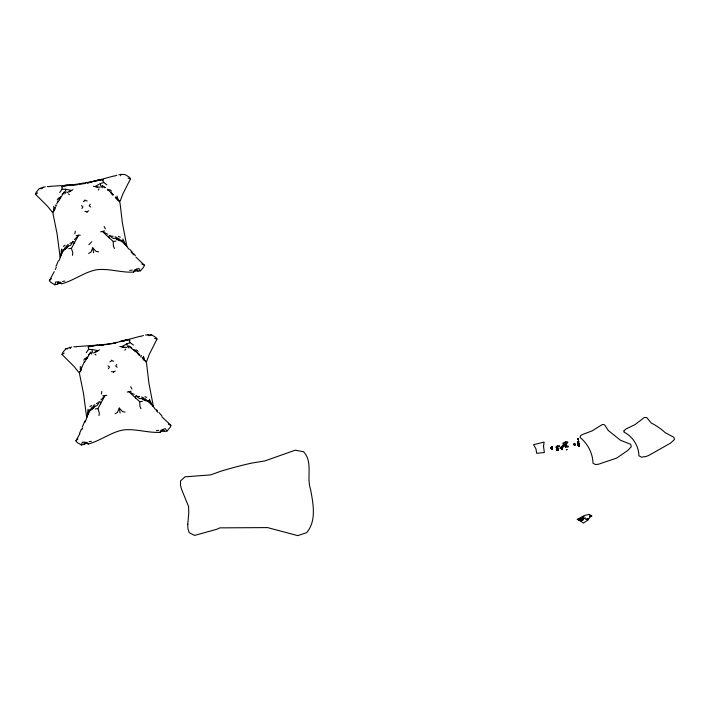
<?xml version="1.0" encoding="UTF-8"?>
<svg xmlns="http://www.w3.org/2000/svg" width="710" height="710" viewBox="0 0 710 710"><rect width="100%" height="100%" fill="white"/><g stroke="black" fill="none" stroke-linecap="round" stroke-linejoin="round"><path stroke-width="1.06" d="M561.22 446.918C561.166 447.495 561.628 448.658 561.965 449.67L562.382 449.483C559.107 445.942 563.829 449.217 561.317 448.64C560.722 446.972 561.965 446.83 560.998 448.649M578.144 438.594L577.807 439.029L578.428 439.321L578.277 438.407L578.446 439.463L578.1 438.487M578.685 441.664L578.517 440.883M579.076 443.182C580.017 447.424 577.612 444.061 578.934 444.921C579.502 446.333 577.904 445.729 578.224 443.963C576.813 443.235 580.62 442.303 578.117 443.058M565.116 445.667C565.728 445.339 566.385 444.007 566.181 445.543C566.811 448.454 566.793 444.016 566.127 445.117C564.423 446.395 565.968 444.744 566.447 444.691M574.017 443.874C573.059 445.578 576.165 442.161 574.133 443.714M578.251 443.892L578.002 443.226M557.403 446.324C556.223 446.182 556.782 448.329 556.232 447.238C557.572 444.158 557.457 451.161 557.208 446.04L559.489 445.667L559.649 446.679L557.368 447.051M557.297 448.072C557.714 444.371 555.815 448.56 556.809 446.945C556.755 444.549 558.415 450.459 556.321 446.918C558.282 445.223 555.708 448.125 556.542 446.785C557.714 446.608 555.974 447.193 557.164 446.324C557.874 451.338 555.353 443.874 557.536 447.797M551.413 448.676L552.105 447.105L551.359 448.179L552.211 447.761L552.336 448.534L551.652 448.587L552.105 447.131L551.83 448.542L552.469 448.693L550.845 447.992L552.22 447.176M556.959 450.3C556.285 448.108 557.643 449.536 557.705 450.584C556.862 449.749 556.534 449.199 557.545 449.448C556.88 451.24 556.321 448.365 556.995 450.06C557.288 449.519 558.273 450.548 557.057 449.306C557.971 446.741 557.217 453.539 557.616 449.039C557.439 452.039 558.672 448.285 556.995 449.102C555.966 450.007 556.862 448.676 557.528 448.684C558.362 449.111 556.347 450.601 557.971 450.539M566.686 446.705C565.08 445.924 567.077 443.67 565.417 446.341C566.189 447.974 565.373 443.981 565.435 447.025M566.518 445.037C565.826 443.99 565.95 447.051 566.394 446.59C565.142 445.463 565 447.708 566.349 446.004L566.793 446.04C566.065 446.483 565.675 443.484 565.435 446.83C567.024 447.114 565.843 445.143 566.26 445.143C565.666 446.989 565.409 447.424 566.056 444.771M558.628 448.542L558.362 448.986M552.247 447.371C549.034 448.897 554.643 448.161 551.422 447.584C550.791 448.329 553.063 449.093 551.803 448.569C552.726 447.282 550.223 447.504 552.265 447.264C550.294 449.794 551.679 446.217 552.256 448.729C552.38 448.551 550.356 447.433 552.416 449.031M557.51 450.424C557.705 447.167 556.418 450.495 557.776 448.684M59.152 260.464L60.882 255.831L61.513 249.041M85.164 422.113L87.41 416.06L88.04 409.271M557.927 450.291C556.906 449.812 557.936 448.613 557.137 448.729M557.057 446.341C557.013 448.587 556.995 444.904 556.596 447.575C556.107 447.983 556.72 445.729 557.598 448.179M557.803 448.88C555.025 450.814 558.743 448.445 556.391 449.501M562.284 446.075L562.622 446.847M565.471 446.102L566.385 444.833L565.639 446.688L565.116 444.824L565.435 446.98L566.287 444.877L565.426 445.232L566.385 444.806L566.234 446.59M556.622 447.815C556.418 446.146 558.122 446.909 556.418 446.643M557.43 446.519C555.557 448.489 556.906 446.058 557.252 446.972C557.554 449.439 556.134 445.569 556.622 447.939M558.752 448.551L558.273 448.933L558.761 448.613M556.569 447.424C558.468 445.951 555.46 446.572 557.146 448.072M568.231 446.102L568.319 446.04M550.845 447.992C552.176 446.031 552.114 450.371 551.785 447.469C550.454 448.179 551.59 447.895 551.413 448.791M558.522 448.702L558.61 448.587M565.116 444.824C566.864 445.587 566.092 444.966 565.817 444.806M565.604 444.904L565.089 445.063L566.473 445.33L565.364 445.569L566.42 445.019L565.311 444.851L566.473 445.33L565.391 446.83L565.364 446.182L566.607 446.208L565.799 446.217L565.435 445.658L566.403 444.957L565.808 444.939L565.488 446.945M565.409 444.797C566.216 446.998 564.991 445.41 566.154 446.483C565.302 444.158 565.684 447.371 565.719 446.315C565.497 445.631 567.902 445.356 566.154 446.483C566.012 445.445 564.743 446.963 566.624 446.315M557.199 446.35C556.711 448.188 557.377 447.611 556.622 447.593M578.978 443.75C578.89 445.649 578.73 446.217 578.073 444.105M561.637 447.85L561.574 446.901M566.793 446.04L566.358 446.483C565.062 445.489 565.479 447.256 565.764 446.563M566.074 446.093L565.684 446.466L566.385 444.833L565.497 445.96M578.002 445.223C579.165 445.862 579.555 446.794 578.774 444.424M577.789 443.901C577.647 442.712 579.999 444.211 578.845 445.303C576.733 445.276 580.833 445.853 578.579 445.827M578.934 444.921L579.156 443.67L578.437 445.489L579.324 444.726L578.756 443.998L579.378 444.398L578.082 445.312L578.428 444.3L578.827 444.7M59.711 192.57L61.903 189.277L62.294 187.307L61.459 186.872M86.229 352.799L88.43 349.506L88.821 347.536L87.987 347.101M551.217 448.285C553.481 446.306 550.259 447.992 551.617 448.081M562.95 447.016C562.178 442.765 565.027 448.871 562.036 446.164M579.378 444.398L578.677 444.407L578.916 445.871L579.484 445.702L578.579 445.268L579.023 443.856M578.215 444.975C580.46 445.126 578.535 446.767 578.898 444.682M557.421 449.599L557.661 448.667L556.454 449.439M60.554 256.132L60.119 257.197L57.031 233.528L53.046 213.879L52.939 212.512L55.469 206.841M87.082 416.362L86.647 417.427L83.558 393.757L79.573 374.108L79.467 372.741L81.996 367.07M551.271 447.966C551.794 449.066 550.49 446.954 551.99 447.939M557.661 448.658C557.013 448.96 556.729 450.3 556.791 449.377M551.954 448.915C551.448 447.264 552.265 447.06 551.262 447.824M557.35 450.255C557.82 448.596 556.525 449.102 557.501 449.013M566.447 445.889L566.243 444.815L565.684 446.466L566.189 445.525L565.417 445.268L566.544 445.8L565.648 446.537M552.149 448.338L551.963 447.14L550.987 447.983L552.105 447.149L551.306 448.001M566.181 445.889C564.388 445.117 565.719 445.782 566.083 444.886C564.885 447.682 565.737 444.637 566.438 445.135M556.844 447.744L557.101 447.921M557.528 448.676L556.924 449.865L557.661 450.087M565.932 445.862C565.648 445.729 566.447 445.063 565.196 445.09M565.364 445.259L566.332 445.072M578.499 445.028C579.804 446.856 578.428 444.895 579.378 445.738M557.59 449.35C557.909 448.267 556.116 449.35 556.995 450.06M566.323 445.41L566.26 445.099M565.453 445.756C566.03 444.611 565.187 445.649 566.083 445.827M557.235 446.892C556.356 446.084 556.897 447.123 556.817 446.892M563.136 445.907L562.968 445.969M578.668 446.022L578.49 445.383L578.881 446.031M574.088 444.753C574.798 445.738 575.508 445.339 575.082 443.83M557.421 449.483L557.377 448.693L556.551 449.43M72.464 255.334L72.811 252.778L71.39 248.349L78.597 235.214L80.257 235.179M98.983 415.563L99.338 413.007L97.918 408.578L105.124 395.443L106.784 395.408M556.507 447.477L556.471 446.856L556.028 447.149M137.456 353.021L133.915 349.347M574.798 444.762L574.683 445.108M578.632 444.07L578.251 444.655L579.28 444.495M566.127 444.877L566.056 445.41M579.041 444.779L579.165 444.424M566.216 445.463L565.311 444.851M578.073 439.401L578.499 439.126M578.49 441.798L578.171 441.194M565.719 444.735L565.959 446.27L566.039 445.8M578.632 446.066L578.739 444.886M74.816 233.83L75.304 231.211M101.335 394.059L101.832 391.441M566.127 445.72L565.258 446.164L566.429 446.013M556.942 450.051L557.465 449.288M578.632 445.347L578.943 445.942L578.978 445.117M565.559 445.374L566.074 446.022L565.426 446.528M562.116 448.942L561.965 449.67L561.69 449.27L562.435 449.119L561.832 448.72L562.506 448.738L561.433 448.791L562.16 448.258M579.316 445.498L578.659 445.898L578.215 444.54L579.475 445.64L578.845 445.152M566.012 446.102L565.648 445.818M60.882 255.831L62.515 249.911L63.802 249.583L65.586 246.849M87.41 416.06L89.043 410.14L90.321 409.812L92.114 407.078M565.976 444.895L565.577 445.25M557.669 450.424L557.004 449.927M53.738 211.358L54.883 207.719M80.265 371.587L81.401 367.949M561.397 448.338L561.832 448.48M551.981 448.072L551.448 448.551M556.933 449.82L557.19 449.111M557.403 448.951L556.64 449.465L557.572 448.924M556.942 449.084L557.421 449.048M120.62 175.814L121.099 174.358L125.049 174.571L129.273 177.145L130.516 178.769L122.83 194.016L120.043 201.418L115.455 197.868M54.279 271.602L49.372 280.619L50.614 282.216L54.839 284.754L55.779 281.923L60.527 282.225L61.85 283.769C73.787 280.574 84.011 272.223 96.391 269.791C108.879 268.158 121.232 272.853 133.542 272.09L135.521 270.785L136.347 269.223L138.716 268.416L140.5 270.794L143.722 267.049L144.387 265.141L135.867 257.055M79.919 433.624L75.899 440.848L77.141 442.445L81.366 444.984L82.307 442.152L87.055 442.454L88.377 443.998C100.314 440.803 110.538 432.452 122.91 430.02C135.406 428.387 147.76 433.082 160.07 432.319L162.049 431.014L162.874 429.452L165.244 428.645L167.027 431.023L170.24 427.278L170.915 425.37L161.871 416.752M61.069 254.766L61.388 253.816M87.596 414.995L87.916 414.045M53.383 211.474L52.531 212.423L47.57 206.282L35.5 194.256L36.174 192.312L39.378 188.523L45.191 186.801M79.91 371.703L79.058 372.652L74.097 366.511L62.027 354.485L62.702 352.542L65.906 348.752L71.719 347.03M556.871 447.726L556.809 447.149M565.826 445.986L565.373 445.995M145.497 335.005L151.567 334.8L155.801 337.374L157.043 338.998L149.357 354.246L146.571 361.647L143.029 359.171M557.723 449.723L557.235 450.078L557.9 450.149M557.075 446.918L557.164 446.324L556.817 446.75M133.542 272.09L134.296 270.199L136.347 269.223L138.077 271.087L140.5 270.794M160.07 432.319L160.824 430.429L162.874 429.452L164.605 431.316L167.027 431.023M69.864 243.326L72.597 242.27L70.618 245.296L68.337 246.059L64.361 250.044L63.802 249.583L61.521 254.411M96.382 403.555L99.116 402.499L97.146 405.525L94.865 406.289L90.889 410.273L90.321 409.812L88.04 414.64M55.966 266.383L58.371 260.783M82.493 426.612L84.898 421.012M98.575 251.828L96.028 251.393L92.77 247.843L90.889 252.263L88.572 253.443M125.102 412.057L122.555 411.623L119.298 408.072L117.416 412.492L115.1 413.673M556.391 447.229L556.693 446.457M82.156 366.564L84.481 361.532M557.545 449.448L556.915 449.687M81.455 429.009L79.555 433.322M574.825 445.268L574.141 443.972M552.016 448.8L551.457 448.365L552.336 448.534M54.839 284.754L57.235 284.266L58.282 281.932L59.56 283.157L61.85 283.769M81.366 444.984L83.762 444.495L84.801 442.161L86.087 443.386L88.377 443.998M578.615 444.442L579.333 444.176M55.265 269.569L56.267 267.448M81.792 429.798L82.795 427.677M556.88 449.554C557.643 450.282 557.528 449.643 556.906 449.608M56.596 204.098L57.963 201.303M64.823 193.883L65.888 191.709L65.391 189.233L61.903 189.277M91.35 354.112L92.415 351.938L91.918 349.462L88.43 349.506M562.852 446.528L563.119 446.767M579.165 445.454L578.73 445.765M551.155 447.912L552.158 447.46L551.492 447.282M57.936 202.101L62.027 195.578M87.09 356.97L85.546 359.517L85.839 360.085L88.555 355.808M578.339 445.33L578.615 445.765L578.579 445.268M54.413 210.178L55.078 208.953M80.94 370.407L81.606 369.182M551.83 447.575C551.537 447.309 552.886 447.531 551.12 447.602M579.067 445.552L579.12 445.747M60.563 196.741L59.028 199.288L59.312 199.856M81.925 208.474L82.955 206.779L81.472 205.643M108.453 368.694L109.473 367.008L108 365.863M84.463 362.331L85.377 360.831M578.464 445.205L578.357 444.38M128.803 249.112L122.253 240.175L120.54 240.894L119.173 240.468L115.473 238.356L113.05 238.374L110.192 236.146L113.138 236.279M155.33 409.342L148.78 400.404L147.068 401.123L145.701 400.697L142 398.585L139.577 398.603L136.719 396.375L139.666 396.508M98.273 190.04L99.001 188.887M124.8 350.27L125.528 349.107M57.244 199.998L58.504 198.037L60.643 198.161M83.762 360.227L85.031 358.266L87.17 358.39M551.448 448.667L551.368 448.152M90.232 204.214L89.185 205.767L90.694 207.045M116.76 364.434L115.712 365.987L117.221 367.265M62.489 194.718L64.486 191.798L62.045 194.664M89.016 354.947L91.004 352.027L88.564 354.885M62.666 251.198L63.802 249.583M89.194 411.427L90.321 409.812M41.881 188.709L43.044 187.067M565.639 443.679L565.701 444.087M577.816 442.215C577.94 441.087 577.008 442.632 577.789 442.321M140.447 356.917L141.627 355.55M574.434 445.401L573.804 444.558M574.807 444.957L574.692 444.282M578.792 444.309L579.2 443.99L578.677 443.626M68.337 246.059L65.151 249.263M94.865 406.289L91.679 409.492M565.391 446.412L565.71 445.986M561.441 447.309L560.758 447.575L561.335 447.966M566.429 445.756L566.66 445.649M103.456 180.029L102.799 180.713L103.775 182.461L106.899 184.875M129.983 340.259L129.326 340.942L130.303 342.699L133.427 345.104M88.901 244.693L91.794 241.711M74.408 239.678L78.597 235.214L76.254 235.578M100.935 399.908L105.124 395.443L102.772 395.807M556.782 448.995L557.261 448.862M566.056 445.143L565.604 445.081M49.372 280.619L51.431 278.631M75.899 440.848L77.958 438.86M578.437 444.38L579.387 444.282L578.659 444.185M68.222 244.4L66.518 245.935L67.042 247.95M94.749 404.629L93.046 406.164L93.569 408.179M103.775 182.461L100.429 183.535L95.078 186.517L93.356 186.277M130.303 342.699L126.957 343.764L121.605 346.746L119.884 346.507M63.394 246.414L65.009 245.172M89.913 406.644L91.537 405.401M582.972 518.877L585.501 517.936M69.243 191.922L72.935 189.614M95.77 352.151L99.462 349.844M577.904 439.206L578.508 439.011L577.754 438.798M578.322 441.602L578.677 441.336M568.364 446.936L566.757 447.158M83.345 201.64L85.138 200.468L87.206 201.01M109.864 361.86L111.656 360.68L113.733 361.23M35.5 194.256L37.648 192.863M62.027 354.485L64.175 353.092M577.807 439.029L578.33 438.718L578.268 439.268M578.224 441.425L578.659 441.451M110.059 235.258L108.772 236.066L109.171 237.814L113.236 241.48L113.387 246.139L114.487 248.482M136.586 395.497L135.299 396.295L135.69 398.044L139.763 401.709L139.914 406.368L141.015 408.711M586.824 519.365L588.217 519.019L587.276 519.818L587.72 520.208L590.729 516.126L591.962 516.108L589.256 514.413L584.516 515.407L577.265 519.471L580.354 520.696L583.283 523.092L587.72 520.208L587.268 519.782M557.217 449.865L557.705 449.847M66.864 192.721L71.382 190.378L65.391 189.233M93.383 352.95L97.909 350.607L91.918 349.462M585.404 519.303L586.38 518.77M565.728 442.028A1.881 1.171 -13.1 0 1 566.083 441.939C568.053 441.123 568.63 443.155 566.482 443.342M84.916 211.411L86.948 211.74L88.777 210.79M565.053 442.294L563.447 442.845A2.068 1.544 -8.9 0 0 563.021 443.005L562.986 444.096L563.562 444.185A3.381 2.458 -9.4 0 0 564.272 444.114M111.434 371.641L113.476 371.96L115.304 371.01M57.235 284.266L59.56 283.157M83.762 444.495L86.087 443.386M566.03 443.572L564.281 444.14M150.023 335.448L151.567 334.8M107.769 190.484L109.775 189.685L111.594 191.141M131.847 347.838L128.616 345.912L134.296 350.713L136.302 349.915L138.122 351.37M565.728 442.01L565.506 442.791M114.656 176.044L116.937 175.192M141.184 336.274L143.464 335.422M552.123 447.22L551.563 447.309M99.844 179.621L96.879 180.571L114.044 175.956M126.362 339.859L123.407 340.8L140.571 336.185M87.703 183.029L92.619 181.636L87.153 182.967M114.23 343.258L116.76 342.477L113.68 343.196M100.669 231.85L104.61 230.954M127.196 392.08L131.137 391.183M85.83 183.349L79.209 184.423M112.357 343.578L105.737 344.652M563.296 445.285L562.826 445.41M98.912 179.914L93.543 181.245L102.959 179.55C89.566 182.106 75.713 184.591 61.805 186.277L71.275 184.875L61.788 185.683M125.439 340.152L120.07 341.474L129.486 339.779M583.514 517.75L581.898 518.069L583.993 518.122M118.969 174.775L121.099 174.358M127.756 340.019L111.594 343.525L88.333 346.507M581.996 519.658L583.531 519.392L578.561 520.102M129.815 270.474L132.184 270.102M156.342 430.704L158.712 430.331M62.498 281.435L64.867 281.062M89.025 441.664L91.386 441.292M113.236 241.48L115.934 241.063M139.763 401.709L142.453 401.292M581.472 520.545L579.813 520.723L583.034 520.323M68.719 248.704L71.39 248.349M95.246 408.933L97.918 408.578M90.037 346.161L97.802 345.104L76.742 346.586M60.652 185.647L50.215 186.348M77.825 184.485L72.234 184.955L77.346 184.724M104.352 344.714L98.761 345.184L103.873 344.953M582.502 516.845L584.17 516.702M578.827 444.345L579.067 444.637M64.779 185.337L67.903 185.283L65.79 185.319M91.306 345.566L94.43 345.513L92.318 345.548M557.199 449.98L557.27 449.421M561.716 448.161L560.74 448.116M577.647 442.33L577.949 442.676L577.904 442.108M47.251 186.552L49.691 186.623M73.778 346.782L76.218 346.853M39.378 188.523L41.047 188.647M65.906 348.752L67.574 348.876M578.588 441.38L578.561 440.99M135.521 270.785L138.077 271.087M162.049 431.014L164.605 431.316M100.128 187.307L95.078 186.517L97.598 187.298M126.646 347.536L121.605 346.746L124.126 347.527M561.708 447.114L561.184 447.256M556.56 446.901L556.924 447.043M72.456 241.382L73.92 241.746L74.115 243.539M98.983 401.611L100.447 401.975L100.642 403.768M128.031 178.139L130.516 178.769M154.558 338.368L157.043 338.998M590.232 515.975L590.729 516.126L589.62 516.942L590.729 516.126L589.699 515.744M118.357 236.483L120.292 237.14M144.884 396.704L146.819 397.369M119.511 240.397L115.473 238.356M146.038 400.626L142 398.585M115.047 236.758L117.159 237.69L117.319 239.758M578.685 445.019L578.215 444.54M141.565 396.988L143.686 397.919L143.846 399.987M141.805 263.907L144.387 265.141M168.332 424.136L170.915 425.37M107.663 234.256L102.267 231.389L109.171 237.814M134.19 394.485L128.794 391.618L135.69 398.044M118.348 238.249L124.64 244.125M144.875 398.479L151.168 404.354M105.32 187.609L102.089 185.683L104.92 187.813M55.256 205.075L56.791 205.998M562.382 449.483L561.805 449.093M134.296 350.713L136.107 351.894M147.627 334.587L149.26 335.768M120.931 240.273L122.51 241.453M147.458 400.502L149.038 401.683M587.383 518.424L587.827 518.77M115.455 197.06L116.768 198.081L117.54 199.892M141.982 357.29L143.296 358.31L144.059 360.121M68.4 193.874L69.447 194.744M94.918 354.104L95.974 354.964M107.387 189.117L113.112 194.718M138.13 353.589L139.639 354.947M102.435 187.751L100.731 186.029L100.429 183.535M128.963 347.98L127.259 346.258L126.957 343.764M111.31 192.614L113.502 194.833M137.838 352.843L140.03 355.062M133.728 254.819L131.084 251.899M129.619 249.174L132.371 252.245M156.147 409.404L157.522 410.921M118.934 200.797L120.017 202.971L122.386 222.878L126.868 246.326L126.105 245.456M145.452 361.026L146.535 363.2L148.914 383.107L153.387 406.555L152.632 405.685M133.657 253.718L135.406 255.671M161.933 415.9L158.898 412.474M551.803 448.099L552.114 448.578M156.262 410.522L157.611 412.128M565.728 442.428L565.639 442.33A2.183 1.597 -9.8 0 1 565.444 442.055L565.382 441.913M111.115 193.271L112.641 195.135M137.642 353.5L139.16 355.364M124.552 243.53L125.173 244.32M151.079 403.759L151.7 404.549M116.289 197.717L118.561 200.797M142.808 357.946L145.088 361.026M69.571 347.296L70.485 348.53M104.139 226.517L105.426 228.842M130.667 386.746L131.953 389.071M565.621 443.502L565.533 443.013M122.919 239.039L125.705 245.269M149.446 399.268L152.233 405.499M116.928 196.04L117.895 199.031M143.455 356.269L144.423 359.26M578.996 445.427L579.147 444.531M92.77 247.843L93.587 252.778M119.298 408.072L120.114 413.007M113.476 371.96L113.591 372.67M86.948 211.74L87.064 212.45M111.568 360.103L111.656 360.68M85.04 199.883L85.138 200.468M566.349 446.004L566.358 446.483M80.292 366.555L80.319 369.706M53.765 206.326L53.791 209.477M566.074 443.599A5.529 2.343 -24.2 0 1 566.5 443.413M565.071 442.321A3.905 2.716 -12.1 0 1 565.515 442.117M187.804 524.166L187.875 528.462L189.153 532.624L194.54 535.42L216.976 529.216L219.78 527.867L267.563 527.592L297.774 535.642L306.631 532.669C316.829 520.723 313.11 503.372 310.554 489.297C306.276 477.155 313.279 461.917 303.489 451.693L295.191 450.202L264.839 460.932L251.651 463.106A258.99 189.419 -9.4 0 0 244.142 464.846L241.915 465.387A224.839 164.436 -9.4 0 0 235.338 467.091L226.951 469.416A316.687 231.611 -9.4 0 0 220.419 471.351L210.613 474.91L185.008 476.827L180.58 480.865L180.455 485.276L181.636 489.492L188.567 506.47L188.78 512.735L187.804 524.166M543.523 446.306L544.366 452.501L536.689 453.308L535.935 448.827L533.565 444.691L544.135 442.09L543.523 446.306M608.328 430.508L620.354 440.182L630.693 444.327L631.297 446.741L627.489 450.673L616.608 458.127L598.468 464.233L595.486 464.544L592.983 463.231C592.797 453.344 587.738 443.732 580.123 437.493L580.514 435.754L582.173 434.627L592.113 430.881L602.408 424.473L604.627 424.864L608.328 430.508M624.037 430.792L623.904 432.044C632.681 436.49 638.787 445.8 638.902 455.776L641.432 457.187L645.763 456.503A17.697 12.949 -9.4 0 0 648.842 455.394L670.471 443.164L674.5 439.534L673.905 437.316L665.022 432.594L663.424 431.005A92.753 67.832 -9.4 0 0 660.38 428.662L659.83 428.272A79.662 58.255 -9.4 0 0 658.161 427.118A82.537 60.368 -9.4 0 0 656.51 426.027L655.969 425.68A112.207 82.067 -9.4 0 0 654.212 424.58L651.301 423.08L646.766 417.604L644.449 417.436L635.015 424.615L625.812 429.053L624.037 430.792M567.015 449.581L566.5 449.962L566.305 449.465L567.015 449.581M582.528 518.584L577.265 519.471L582.546 518.602"/></g></svg>
